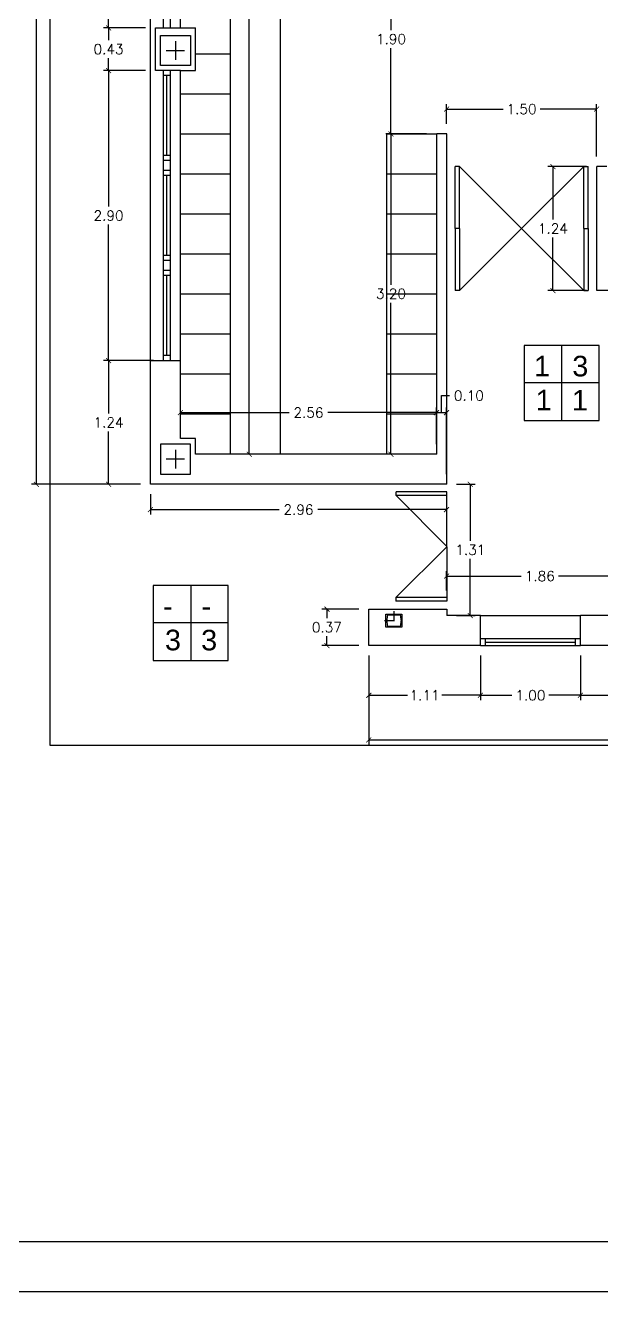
# Model space of a CAD drawing. Header units: millimetres. Extents: x 277.2 to 319.3, y 325.5 to 355.2.
# Drawn here: x 284.79 to 290.55, y 325.53 to 338.19 of the extents above; entities that cross this region are included whole.
import ezdxf

# ---------------------------------------------------------------- set-up
doc = ezdxf.new("R2010")
doc.units = ezdxf.units.MM
doc.header["$MEASUREMENT"] = 0
doc.linetypes.add('TRAZO_Y_PUNTO', pattern=[1, 0.5, -0.25, 0, -0.25])
for name, color, linetype in [('01', 9, 'Continuous'), ('015', 1, 'Continuous'), ('06', 6, 'Continuous'), ('Albañilería', 4, 'Continuous'), ('COTAS', 7, 'Continuous'), ('LINEA', 3, 'Continuous'), ('MUROS', 2, 'Continuous'), ('PILARES', 2, 'Continuous'), ('PUERTAS', 3, 'Continuous'), ('TEXTOS', 7, 'Continuous'), ('VENTANAS', 9, 'Continuous')]:
    doc.layers.add(name, color=color, linetype=linetype)
doc.styles.get("Standard").update_dxf_attribs({"font": 'romans.shx'})
doc.styles.add('TITULOS', font='ARIAL.TTF')
doc.dimstyles.new('ANTONIO', dxfattribs={"dimscale": 0.05, "dimtxt": 2, "dimasz": 1, "dimexe": 1, "dimexo": 2, "dimgap": 0.8, "dimtad": 0, "dimtih": 1, "dimtoh": 1, "dimzin": 0, "dimdsep": 46, "dimtxsty": 'Standard', "dimblk": 'ARCHTICK', "dimcen": 0.5, "dimclrd": 1, "dimclre": 1, "dimclrt": 4, "dimadec": 0, "dimazin": 0, "dimtfac": 1, "dimtofl": 0, "dimtmove": 0, "dimatfit": 3, "dimldrblk": 'DOTSMALL', "dimfxl": 1, "dimtolj": 1, "dimtzin": 0, "dimarcsym": 0})

# ---------------------------------------------------------------- blocks, each defined once
blk = doc.blocks.new('A1H')
at = {"layer": '015'}
blk.add_lwpolyline([(-831, -10), (-831, 584), (10, 584), (10, -10)], close=True, dxfattribs=at)
at = {"layer": '06'}
blk.add_lwpolyline([(-806, 0), (-806, 574), (0, 574), (0, 0)], close=True, dxfattribs=at)
blk = doc.blocks.new('A$C29B5331B')
at = {"layer": 'PUERTAS'}
for p, q in [((0.044, 1.24), (0, 1.24)), ((0, 0.62), (0, 1.24)), ((0.044, 1.24), (0.664, 0.62)), ((0.044, 0.62), (0.044, 1.24)), ((1.285, 1.24), (0.664, 0.62)), ((1.285, 1.24), (1.329, 1.24)), ((1.285, 0.62), (1.285, 1.24)), ((1.329, 0.62), (1.329, 1.24)), ((0.044, 0.62), (0, 0.62)), ((0.044, 0.62), (0, 0.62)), ((0, 0.62), (0, 0)), ((0.044, 0), (0.664, 0.62)), ((0.044, 0.62), (0.044, 0)), ((1.285, 0), (0.664, 0.62)), ((1.285, 0.62), (1.329, 0.62)), ((1.285, 0.62), (1.329, 0.62)), ((1.285, 0.62), (1.285, 0)), ((1.329, 0.62), (1.329, 0)), ((0.044, 0), (0, 0)), ((1.285, 0), (1.329, 0))]:
    blk.add_line(p, q, dxfattribs=at)
blk = doc.blocks.new('A$C64186889')
at = {"layer": 'PILARES', "linetype": 'Continuous', "ltscale": 0.07}
for p, q in [((0.243, 0.15), (0.057, 0.15)), ((0.15, 0.243), (0.15, 0.057))]:
    blk.add_line(p, q, dxfattribs=at)
blk.add_lwpolyline([(0, 0), (0.3, 0), (0.3, 0.3), (0, 0.3)], close=True, dxfattribs=at)
blk = doc.blocks.new('UPN160')
blk.add_lwpolyline([(-20, 149), (-60, 152, -0.391021), (-65, 157), (-65, 160), (0, 160), (0, 0), (-65, 0), (-65, 3, -0.391021), (-60, 8), (-20, 11, 0.391021), (-10, 22), (-10, 138, 0.391021)], format="xyb", close=True)
blk = doc.blocks.new('A$C7497160C')
at = {"linetype": 'Continuous'}
for p, q in [((0.7, 0.05), (0, 0.75)), ((0, 0.75), (0, 0.05)), ((0, 0.05), (0, 0)), ((0, 0.05), (0.7, 0.05)), ((0.7, 0.05), (0.7, 0)), ((0, 0), (0.7, 0))]:
    blk.add_line(p, q, dxfattribs=at)
blk = doc.blocks.new('Albañil')
at = {"layer": 'Albañilería'}
for p, q in [((0, 0.25), (0, -0.25)), ((0.25, 0), (-0.25, 0))]:
    blk.add_line(p, q, dxfattribs=at)
blk.add_lwpolyline([(-0.25, -0.25), (0.25, -0.25), (0.25, 0.25), (-0.25, 0.25)], close=True, dxfattribs=at)
blk = doc.blocks.new('_ArchTick')
at = {"color": 0, "const_width": 0.15}
blk.add_lwpolyline([(-0.5, -0.5), (0.5, 0.5)], dxfattribs=at)
blk = doc.blocks.new('*D21')
at = {"layer": 'COTAS', "color": 1, "linetype": 'Continuous', "lineweight": -2}
for p, q in [((263.579, 158.891), (263.209, 158.891)), ((263.259, 158.891), (263.259, 158.799)), ((263.259, 158.526), (263.259, 158.619)), ((263.579, 158.526), (263.209, 158.526))]:
    blk.add_line(p, q, dxfattribs=at)
at = {"layer": 'Defpoints', "color": 0, "linetype": 'Continuous'}
for p in [(263.259, 158.891), (263.679, 158.891), (263.679, 158.526)]:
    blk.add_point(p, dxfattribs=at)
at = {"layer": 'COTAS', "color": 1, "linetype": 'Continuous', "lineweight": -2, "xscale": 0.05, "yscale": 0.05, "zscale": 0.05}
for p, rotation in [((263.259, 158.891), 90), ((263.259, 158.526), 270)]:
    blk.add_blockref('_ArchTick', p, dxfattribs=dict(at, rotation=rotation))
at = {"layer": 'COTAS', "color": 4, "linetype": 'Continuous', "insert": (263.259, 158.709), "char_height": 0.1, "attachment_point": 5}
blk.add_mtext('\\A1;0.37', dxfattribs=at)
blk = doc.blocks.new('_DotSmall')
at = {"layer": 'TEXTOS', "color": 0, "linetype": 'Continuous', "const_width": 0.5}
blk.add_lwpolyline([(-0.0625, 0, 1), (0.0625, 0, 1)], format="xyb", close=True, dxfattribs=at)
blk = doc.blocks.new('*D20')
at = {"layer": 'COTAS', "color": 1, "linetype": 'Continuous'}
for p, q in [((261.444, 164.703), (261.026, 164.703)), ((261.076, 164.703), (261.076, 164.58)), ((261.076, 164.277), (261.076, 164.4)), ((261.444, 164.277), (261.026, 164.277))]:
    blk.add_line(p, q, dxfattribs=at)
at = {"layer": 'Defpoints', "color": 0, "linetype": 'Continuous'}
for p in [(261.544, 164.703), (261.076, 164.277), (261.544, 164.277)]:
    blk.add_point(p, dxfattribs=at)
at = {"layer": 'COTAS', "color": 1, "linetype": 'Continuous', "xscale": 0.05, "yscale": 0.05, "zscale": 0.05}
for p, rotation in [((261.076, 164.703), 90), ((261.076, 164.277), 270)]:
    blk.add_blockref('_ArchTick', p, dxfattribs=dict(at, rotation=rotation))
at = {"layer": 'COTAS', "color": 4, "linetype": 'Continuous', "insert": (261.076, 164.49), "char_height": 0.1, "attachment_point": 5}
blk.add_mtext('\\A1;0.43', dxfattribs=at)
blk = doc.blocks.new('*D108')
at = {"layer": 'COTAS', "color": 1, "linetype": 'Continuous', "lineweight": -2}
for p, q in [((264.556, 160.139), (264.743, 160.139)), ((264.693, 160.139), (264.693, 159.573)), ((264.693, 158.826), (264.693, 159.393)), ((264.556, 158.826), (264.743, 158.826))]:
    blk.add_line(p, q, dxfattribs=at)
at = {"layer": 'Defpoints', "color": 0, "linetype": 'Continuous'}
for p in [(264.456, 160.139), (264.693, 160.139), (264.456, 158.826)]:
    blk.add_point(p, dxfattribs=at)
at = {"layer": 'COTAS', "color": 1, "linetype": 'Continuous', "lineweight": -2, "xscale": 0.05, "yscale": 0.05, "zscale": 0.05}
for p, rotation in [((264.693, 160.139), 90), ((264.693, 158.826), 270)]:
    blk.add_blockref('_ArchTick', p, dxfattribs=dict(at, rotation=rotation))
at = {"layer": 'COTAS', "color": 4, "linetype": 'Continuous', "insert": (264.693, 159.483), "char_height": 0.1, "attachment_point": 5}
blk.add_mtext('\\A1;1.31', dxfattribs=at)
blk = doc.blocks.new('*D101')
at = {"layer": 'COTAS', "color": 1, "linetype": 'Continuous', "lineweight": -2}
for p, q in [((263.679, 158.426), (263.679, 157.533)), ((281.458, 158.426), (281.458, 157.533)), ((263.679, 157.583), (272.336, 157.583)), ((281.458, 157.583), (272.802, 157.583))]:
    blk.add_line(p, q, dxfattribs=at)
at = {"layer": 'Defpoints', "color": 0, "linetype": 'Continuous'}
for p in [(263.679, 158.526), (281.458, 158.526), (263.679, 157.583)]:
    blk.add_point(p, dxfattribs=at)
at = {"layer": 'COTAS', "color": 1, "linetype": 'Continuous', "lineweight": -2, "xscale": 0.05, "yscale": 0.05, "zscale": 0.05, "rotation": 180}
blk.add_blockref('_ArchTick', (263.679, 157.583), dxfattribs=at)
at = {"layer": 'COTAS', "color": 1, "linetype": 'Continuous', "lineweight": -2, "xscale": 0.05, "yscale": 0.05, "zscale": 0.05}
blk.add_blockref('_ArchTick', (281.458, 157.583), dxfattribs=at)
at = {"layer": 'COTAS', "color": 4, "linetype": 'Continuous', "insert": (272.569, 157.583), "char_height": 0.1, "attachment_point": 5}
blk.add_mtext('\\A1;17.78', dxfattribs=at)
blk = doc.blocks.new('*D99')
at = {"layer": 'COTAS', "color": 1, "linetype": 'Continuous'}
for p, q in [((264.194, 165.539), (263.85, 165.539)), ((263.9, 165.539), (263.9, 164.681)), ((263.9, 163.643), (263.9, 164.501)), ((264.256, 163.643), (263.85, 163.643))]:
    blk.add_line(p, q, dxfattribs=at)
at = {"layer": 'Defpoints', "color": 0, "linetype": 'Continuous'}
for p in [(263.9, 165.539), (264.294, 165.539), (264.356, 163.643)]:
    blk.add_point(p, dxfattribs=at)
at = {"layer": 'COTAS', "color": 1, "linetype": 'Continuous', "xscale": 0.05, "yscale": 0.05, "zscale": 0.05}
for p, rotation in [((263.9, 165.539), 90), ((263.9, 163.643), 270)]:
    blk.add_blockref('_ArchTick', p, dxfattribs=dict(at, rotation=rotation))
at = {"layer": 'COTAS', "color": 4, "linetype": 'Continuous', "insert": (263.9, 164.591), "char_height": 0.1, "attachment_point": 5}
blk.add_mtext('\\A1;1.90', dxfattribs=at)
blk = doc.blocks.new('*D97')
at = {"layer": 'COTAS', "color": 1, "linetype": 'Continuous', "lineweight": -2}
for p, q in [((265.856, 163.317), (265.469, 163.317)), ((265.519, 163.317), (265.519, 162.786)), ((265.519, 162.076), (265.519, 162.606)), ((265.856, 162.076), (265.469, 162.076))]:
    blk.add_line(p, q, dxfattribs=at)
at = {"layer": 'Defpoints', "color": 0, "linetype": 'Continuous'}
for p in [(265.956, 163.317), (265.519, 162.076), (265.956, 162.076)]:
    blk.add_point(p, dxfattribs=at)
at = {"layer": 'COTAS', "color": 1, "linetype": 'Continuous', "lineweight": -2, "xscale": 0.05, "yscale": 0.05, "zscale": 0.05}
for p, rotation in [((265.519, 163.317), 90), ((265.519, 162.076), 270)]:
    blk.add_blockref('_ArchTick', p, dxfattribs=dict(at, rotation=rotation))
at = {"layer": 'COTAS', "color": 4, "linetype": 'Continuous', "insert": (265.519, 162.696), "char_height": 0.1, "attachment_point": 5}
blk.add_mtext('\\A1;1.24', dxfattribs=at)
blk = doc.blocks.new('*D96')
at = {"layer": 'COTAS', "color": 1, "linetype": 'Continuous', "lineweight": -2}
for p, q in [((264.456, 163.743), (264.456, 163.941)), ((264.456, 163.891), (265.021, 163.891)), ((265.956, 163.891), (265.391, 163.891)), ((265.956, 163.417), (265.956, 163.941))]:
    blk.add_line(p, q, dxfattribs=at)
at = {"layer": 'Defpoints', "color": 0, "linetype": 'Continuous'}
for p in [(265.956, 163.891), (264.456, 163.643), (265.956, 163.317)]:
    blk.add_point(p, dxfattribs=at)
at = {"layer": 'COTAS', "color": 1, "linetype": 'Continuous', "lineweight": -2, "xscale": 0.05, "yscale": 0.05, "zscale": 0.05, "rotation": 180}
blk.add_blockref('_ArchTick', (264.456, 163.891), dxfattribs=at)
at = {"layer": 'COTAS', "color": 1, "linetype": 'Continuous', "lineweight": -2, "xscale": 0.05, "yscale": 0.05, "zscale": 0.05}
blk.add_blockref('_ArchTick', (265.956, 163.891), dxfattribs=at)
at = {"layer": 'COTAS', "color": 4, "linetype": 'Continuous', "insert": (265.206, 163.891), "char_height": 0.1, "attachment_point": 5}
blk.add_mtext('\\A1;1.50', dxfattribs=at)
blk = doc.blocks.new('*D95')
at = {"layer": 'COTAS', "color": 1, "linetype": 'Continuous', "lineweight": -2}
for p, q in [((264.256, 163.643), (263.85, 163.643)), ((263.9, 163.643), (263.9, 162.134)), ((263.9, 160.439), (263.9, 161.954)), ((264.256, 160.439), (263.85, 160.439))]:
    blk.add_line(p, q, dxfattribs=at)
at = {"layer": 'Defpoints', "color": 0, "linetype": 'Continuous'}
for p in [(263.9, 163.643), (264.356, 163.643), (264.356, 160.439)]:
    blk.add_point(p, dxfattribs=at)
at = {"layer": 'COTAS', "color": 1, "linetype": 'Continuous', "lineweight": -2, "xscale": 0.05, "yscale": 0.05, "zscale": 0.05}
for p, rotation in [((263.9, 163.643), 90), ((263.9, 160.439), 270)]:
    blk.add_blockref('_ArchTick', p, dxfattribs=dict(at, rotation=rotation))
at = {"layer": 'COTAS', "color": 4, "linetype": 'Continuous', "insert": (263.9, 162.044), "char_height": 0.1, "attachment_point": 5}
blk.add_mtext('\\A1;3.20', dxfattribs=at)
blk = doc.blocks.new('*D94')
at = {"layer": 'COTAS', "color": 1, "linetype": 'Continuous', "lineweight": -2}
for p, q in [((262.694, 177.739), (262.433, 177.739)), ((262.483, 177.739), (262.483, 169.179)), ((262.483, 160.439), (262.483, 168.999)), ((262.694, 160.439), (262.433, 160.439))]:
    blk.add_line(p, q, dxfattribs=at)
at = {"layer": 'Defpoints', "color": 0, "linetype": 'Continuous'}
for p in [(262.794, 177.739), (262.483, 160.439), (262.794, 160.439)]:
    blk.add_point(p, dxfattribs=at)
at = {"layer": 'COTAS', "color": 1, "linetype": 'Continuous', "lineweight": -2, "xscale": 0.05, "yscale": 0.05, "zscale": 0.05}
for p, rotation in [((262.483, 177.739), 90), ((262.483, 160.439), 270)]:
    blk.add_blockref('_ArchTick', p, dxfattribs=dict(at, rotation=rotation))
at = {"layer": 'COTAS', "color": 4, "linetype": 'Continuous', "insert": (262.483, 169.089), "char_height": 0.1, "attachment_point": 5}
blk.add_mtext('\\A1;17.30', dxfattribs=at)
blk = doc.blocks.new('*D47')
at = {"layer": 'COTAS', "color": 1, "linetype": 'Continuous', "lineweight": -2}
for p, q in [((264.456, 159.076), (264.456, 159.272)), ((264.456, 159.222), (265.203, 159.222)), ((266.32, 159.222), (265.574, 159.222)), ((266.32, 158.926), (266.32, 159.272))]:
    blk.add_line(p, q, dxfattribs=at)
at = {"layer": 'Defpoints', "color": 0, "linetype": 'Continuous'}
for p in [(266.32, 159.222), (264.456, 158.976), (266.32, 158.826)]:
    blk.add_point(p, dxfattribs=at)
at = {"layer": 'COTAS', "color": 1, "linetype": 'Continuous', "lineweight": -2, "xscale": 0.05, "yscale": 0.05, "zscale": 0.05, "rotation": 180}
blk.add_blockref('_ArchTick', (264.456, 159.222), dxfattribs=at)
at = {"layer": 'COTAS', "color": 1, "linetype": 'Continuous', "lineweight": -2, "xscale": 0.05, "yscale": 0.05, "zscale": 0.05}
blk.add_blockref('_ArchTick', (266.32, 159.222), dxfattribs=at)
at = {"layer": 'COTAS', "color": 4, "linetype": 'Continuous', "insert": (265.388, 159.222), "char_height": 0.1, "attachment_point": 5}
blk.add_mtext('\\A1;1.86', dxfattribs=at)
blk = doc.blocks.new('*D46')
at = {"layer": 'COTAS', "color": 1, "linetype": 'Continuous', "lineweight": -2}
for p, q in [((261.394, 178.039), (260.305, 178.039)), ((260.355, 178.039), (260.355, 169.179)), ((260.355, 160.139), (260.355, 168.999)), ((261.394, 160.139), (260.305, 160.139))]:
    blk.add_line(p, q, dxfattribs=at)
at = {"layer": 'Defpoints', "color": 0, "linetype": 'Continuous'}
for p in [(261.494, 178.039), (260.355, 160.139), (261.494, 160.139)]:
    blk.add_point(p, dxfattribs=at)
at = {"layer": 'COTAS', "color": 1, "linetype": 'Continuous', "lineweight": -2, "xscale": 0.05, "yscale": 0.05, "zscale": 0.05}
for p, rotation in [((260.355, 178.039), 90), ((260.355, 160.139), 270)]:
    blk.add_blockref('_ArchTick', p, dxfattribs=dict(at, rotation=rotation))
at = {"layer": 'COTAS', "color": 4, "linetype": 'Continuous', "insert": (260.355, 169.089), "char_height": 0.1, "attachment_point": 5}
blk.add_mtext('\\A1;17.90', dxfattribs=at)
blk = doc.blocks.new('*D34')
at = {"layer": 'COTAS', "color": 1, "linetype": 'Continuous'}
for p, q in [((265.794, 158.426), (265.794, 157.979)), ((269.757, 158.426), (269.757, 157.979)), ((265.794, 158.029), (267.583, 158.029)), ((269.757, 158.029), (267.968, 158.029))]:
    blk.add_line(p, q, dxfattribs=at)
at = {"layer": 'Defpoints', "color": 0, "linetype": 'Continuous'}
for p in [(265.794, 158.526), (269.757, 158.526), (269.757, 158.029)]:
    blk.add_point(p, dxfattribs=at)
at = {"layer": 'COTAS', "color": 1, "linetype": 'Continuous', "xscale": 0.05, "yscale": 0.05, "zscale": 0.05, "rotation": 180}
blk.add_blockref('_ArchTick', (265.794, 158.029), dxfattribs=at)
at = {"layer": 'COTAS', "color": 1, "linetype": 'Continuous', "xscale": 0.05, "yscale": 0.05, "zscale": 0.05}
blk.add_blockref('_ArchTick', (269.757, 158.029), dxfattribs=at)
at = {"layer": 'COTAS', "color": 4, "linetype": 'Continuous', "insert": (267.775, 158.029), "char_height": 0.1, "attachment_point": 5}
blk.add_mtext('\\A1;3.96', dxfattribs=at)
blk = doc.blocks.new('*D33')
at = {"layer": 'COTAS', "color": 1, "linetype": 'Continuous'}
for p, q in [((264.794, 158.426), (264.794, 157.979)), ((265.794, 158.426), (265.794, 157.979)), ((264.794, 158.029), (265.108, 158.029)), ((265.794, 158.029), (265.479, 158.029))]:
    blk.add_line(p, q, dxfattribs=at)
at = {"layer": 'Defpoints', "color": 0, "linetype": 'Continuous'}
for p in [(264.794, 158.526), (265.794, 158.526), (265.794, 158.029)]:
    blk.add_point(p, dxfattribs=at)
at = {"layer": 'COTAS', "color": 1, "linetype": 'Continuous', "xscale": 0.05, "yscale": 0.05, "zscale": 0.05, "rotation": 180}
blk.add_blockref('_ArchTick', (264.794, 158.029), dxfattribs=at)
at = {"layer": 'COTAS', "color": 1, "linetype": 'Continuous', "xscale": 0.05, "yscale": 0.05, "zscale": 0.05}
blk.add_blockref('_ArchTick', (265.794, 158.029), dxfattribs=at)
at = {"layer": 'COTAS', "color": 4, "linetype": 'Continuous', "insert": (265.294, 158.029), "char_height": 0.1, "attachment_point": 5}
blk.add_mtext('\\A1;1.00', dxfattribs=at)
blk = doc.blocks.new('*D32')
at = {"layer": 'COTAS', "color": 1, "linetype": 'Continuous', "lineweight": -2}
for p, q in [((263.679, 158.426), (263.679, 157.979)), ((264.794, 158.426), (264.794, 157.979)), ((263.679, 158.029), (264.065, 158.029)), ((264.794, 158.029), (264.407, 158.029))]:
    blk.add_line(p, q, dxfattribs=at)
at = {"layer": 'Defpoints', "color": 0, "linetype": 'Continuous'}
for p in [(263.679, 158.526), (264.794, 158.526), (264.794, 158.029)]:
    blk.add_point(p, dxfattribs=at)
at = {"layer": 'COTAS', "color": 1, "linetype": 'Continuous', "lineweight": -2, "xscale": 0.05, "yscale": 0.05, "zscale": 0.05, "rotation": 180}
blk.add_blockref('_ArchTick', (263.679, 158.029), dxfattribs=at)
at = {"layer": 'COTAS', "color": 1, "linetype": 'Continuous', "lineweight": -2, "xscale": 0.05, "yscale": 0.05, "zscale": 0.05}
blk.add_blockref('_ArchTick', (264.794, 158.029), dxfattribs=at)
at = {"layer": 'COTAS', "color": 4, "linetype": 'Continuous', "insert": (264.236, 158.029), "char_height": 0.1, "attachment_point": 5}
blk.add_mtext('\\A1;1.11', dxfattribs=at)
blk = doc.blocks.new('*D31')
at = {"layer": 'COTAS', "color": 1, "linetype": 'Continuous'}
for p, q in [((264.406, 160.856), (264.406, 161.026)), ((264.406, 161.026), (264.486, 161.026)), ((264.356, 160.539), (264.356, 160.906)), ((264.356, 160.856), (264.456, 160.856)), ((264.456, 160.239), (264.456, 160.906))]:
    blk.add_line(p, q, dxfattribs=at)
at = {"layer": 'Defpoints', "color": 0, "linetype": 'Continuous'}
for p in [(264.456, 160.856), (264.356, 160.439), (264.456, 160.139)]:
    blk.add_point(p, dxfattribs=at)
at = {"layer": 'COTAS', "color": 1, "linetype": 'Continuous', "xscale": 0.05, "yscale": 0.05, "zscale": 0.05, "rotation": 180}
blk.add_blockref('_ArchTick', (264.356, 160.856), dxfattribs=at)
at = {"layer": 'COTAS', "color": 1, "linetype": 'Continuous', "xscale": 0.05, "yscale": 0.05, "zscale": 0.05}
blk.add_blockref('_ArchTick', (264.456, 160.856), dxfattribs=at)
at = {"layer": 'COTAS', "color": 4, "linetype": 'Continuous', "insert": (264.679, 161.026), "char_height": 0.1, "attachment_point": 5}
blk.add_mtext('\\A1;0.10', dxfattribs=at)
blk = doc.blocks.new('*D30')
at = {"layer": 'COTAS', "color": 1, "linetype": 'Continuous', "lineweight": -2}
for p, q in [((261.794, 160.699), (261.794, 160.906)), ((261.794, 160.856), (262.882, 160.856)), ((264.356, 160.856), (263.267, 160.856)), ((264.356, 160.539), (264.356, 160.906))]:
    blk.add_line(p, q, dxfattribs=at)
at = {"layer": 'Defpoints', "color": 0, "linetype": 'Continuous'}
for p in [(264.356, 160.856), (261.794, 160.599), (264.356, 160.439)]:
    blk.add_point(p, dxfattribs=at)
at = {"layer": 'COTAS', "color": 1, "linetype": 'Continuous', "lineweight": -2, "xscale": 0.05, "yscale": 0.05, "zscale": 0.05, "rotation": 180}
blk.add_blockref('_ArchTick', (261.794, 160.856), dxfattribs=at)
at = {"layer": 'COTAS', "color": 1, "linetype": 'Continuous', "lineweight": -2, "xscale": 0.05, "yscale": 0.05, "zscale": 0.05}
blk.add_blockref('_ArchTick', (264.356, 160.856), dxfattribs=at)
at = {"layer": 'COTAS', "color": 4, "linetype": 'Continuous', "insert": (263.075, 160.856), "char_height": 0.1, "attachment_point": 5}
blk.add_mtext('\\A1;2.56', dxfattribs=at)
blk = doc.blocks.new('*D29')
at = {"layer": 'COTAS', "color": 1, "linetype": 'Continuous', "lineweight": -2}
for p, q in [((261.494, 160.039), (261.494, 159.836)), ((264.456, 160.039), (264.456, 159.836)), ((261.494, 159.886), (262.782, 159.886)), ((264.456, 159.886), (263.167, 159.886))]:
    blk.add_line(p, q, dxfattribs=at)
at = {"layer": 'Defpoints', "color": 0, "linetype": 'Continuous'}
for p in [(261.494, 160.139), (264.456, 160.139), (261.494, 159.886)]:
    blk.add_point(p, dxfattribs=at)
at = {"layer": 'COTAS', "color": 1, "linetype": 'Continuous', "lineweight": -2, "xscale": 0.05, "yscale": 0.05, "zscale": 0.05, "rotation": 180}
blk.add_blockref('_ArchTick', (261.494, 159.886), dxfattribs=at)
at = {"layer": 'COTAS', "color": 1, "linetype": 'Continuous', "lineweight": -2, "xscale": 0.05, "yscale": 0.05, "zscale": 0.05}
blk.add_blockref('_ArchTick', (264.456, 159.886), dxfattribs=at)
at = {"layer": 'COTAS', "color": 4, "linetype": 'Continuous', "insert": (262.975, 159.886), "char_height": 0.1, "attachment_point": 5}
blk.add_mtext('\\A1;2.96', dxfattribs=at)
blk = doc.blocks.new('*D28')
at = {"layer": 'COTAS', "color": 1, "linetype": 'Continuous'}
for p, q in [((261.524, 161.376), (261.026, 161.376)), ((261.076, 161.376), (261.076, 160.848)), ((261.076, 160.139), (261.076, 160.668)), ((261.394, 160.139), (261.026, 160.139))]:
    blk.add_line(p, q, dxfattribs=at)
at = {"layer": 'Defpoints', "color": 0, "linetype": 'Continuous'}
for p in [(261.624, 161.376), (261.076, 160.139), (261.494, 160.139)]:
    blk.add_point(p, dxfattribs=at)
at = {"layer": 'COTAS', "color": 1, "linetype": 'Continuous', "xscale": 0.05, "yscale": 0.05, "zscale": 0.05}
for p, rotation in [((261.076, 161.376), 90), ((261.076, 160.139), 270)]:
    blk.add_blockref('_ArchTick', p, dxfattribs=dict(at, rotation=rotation))
at = {"layer": 'COTAS', "color": 4, "linetype": 'Continuous', "insert": (261.076, 160.758), "char_height": 0.1, "attachment_point": 5}
blk.add_mtext('\\A1;1.24', dxfattribs=at)
blk = doc.blocks.new('*D27')
at = {"layer": 'COTAS', "color": 1, "linetype": 'Continuous'}
for p, q in [((261.444, 164.277), (261.026, 164.277)), ((261.076, 164.277), (261.076, 162.916)), ((261.076, 161.376), (261.076, 162.736)), ((261.524, 161.376), (261.026, 161.376))]:
    blk.add_line(p, q, dxfattribs=at)
at = {"layer": 'Defpoints', "color": 0, "linetype": 'Continuous'}
for p in [(261.544, 164.277), (261.076, 161.376), (261.624, 161.376)]:
    blk.add_point(p, dxfattribs=at)
at = {"layer": 'COTAS', "color": 1, "linetype": 'Continuous', "xscale": 0.05, "yscale": 0.05, "zscale": 0.05}
for p, rotation in [((261.076, 164.277), 90), ((261.076, 161.376), 270)]:
    blk.add_blockref('_ArchTick', p, dxfattribs=dict(at, rotation=rotation))
at = {"layer": 'COTAS', "color": 4, "linetype": 'Continuous', "insert": (261.076, 162.826), "char_height": 0.1, "attachment_point": 5}
blk.add_mtext('\\A1;2.90', dxfattribs=at)
blk = doc.blocks.new('*D26')
at = {"layer": 'COTAS', "color": 1, "linetype": 'Continuous'}
for p, q in [((261.444, 167.603), (261.026, 167.603)), ((261.076, 167.603), (261.076, 166.243)), ((261.076, 164.703), (261.076, 166.063)), ((261.444, 164.703), (261.026, 164.703))]:
    blk.add_line(p, q, dxfattribs=at)
at = {"layer": 'Defpoints', "color": 0, "linetype": 'Continuous'}
for p in [(261.544, 167.603), (261.076, 164.703), (261.544, 164.703)]:
    blk.add_point(p, dxfattribs=at)
at = {"layer": 'COTAS', "color": 1, "linetype": 'Continuous', "xscale": 0.05, "yscale": 0.05, "zscale": 0.05}
for p, rotation in [((261.076, 167.603), 90), ((261.076, 164.703), 270)]:
    blk.add_blockref('_ArchTick', p, dxfattribs=dict(at, rotation=rotation))
at = {"layer": 'COTAS', "color": 4, "linetype": 'Continuous', "insert": (261.076, 166.153), "char_height": 0.1, "attachment_point": 5}
blk.add_mtext('\\A1;2.90', dxfattribs=at)
blk = doc.blocks.new('A$C113E1792')
at = {"layer": 'COTAS', "linetype": 'Continuous', "ltscale": 0.07}
for base, p1, p2, picture, middle, set_off in [((-1.139, 0), (0, 17.9), (0, 0), '*D46', (-1.139, 8.95), (-261.494, -160.139)), ((0.99, 0.3), (1.3, 17.6), (1.3, 0.3), '*D94', (0.99, 8.95), (-261.494, -160.139)), ((4.025, 1.937), (4.463, 3.178), (4.463, 1.937), '*D97', (4.025, 2.557), (-261.494, -160.139)), ((3.2, 0), (2.963, -1.313), (2.963, 0), '*D108', (3.2, -0.656), (-261.494, -160.139)), ((1.76502027, -1.247670913), (2.185658349, -1.612670913), (2.185658349, -1.247670913), '*D21', (1.76502027, -1.430170913), (-261.493544353, -160.138963085))]:
    dim = blk.add_linear_dim(base=base, p1=p1, p2=p2, angle=90, dimstyle='ANTONIO', dxfattribs=at)
    dim.commit()
    dim.dimension.update_dxf_attribs({"geometry": picture, "text_midpoint": middle, "insert": set_off})
for base, p1, p2, picture, middle in [((-0.418, 4.564), (0.05, 7.464), (0.05, 4.564), '*D26', (-0.418, 6.014)), ((2.407, 5.4), (2.863, 3.504), (2.8, 5.4), '*D99', (2.407, 4.452)), ((-0.418, 4.138), (0.05, 4.564), (0.05, 4.138), '*D20', (-0.418, 4.351)), ((-0.418, 1.237), (0.05, 4.138), (0.13, 1.237), '*D27', (-0.418, 2.687)), ((-0.418, 0), (0.13, 1.237), (0, 0), '*D28', (-0.418, 0.619))]:
    dim = blk.add_linear_dim(base=base, p1=p1, p2=p2, angle=90, dimstyle='ANTONIO', override={"dimtmove": 1}, dxfattribs=at)
    dim.commit()
    dim.dimension.update_dxf_attribs({"geometry": picture, "text_midpoint": middle, "insert": (-261.494, -160.139)})
for base, p1, p2, picture, middle in [((4.463, 3.753), (2.963, 3.504), (4.463, 3.178), '*D96', (3.713, 3.753)), ((0, -0.253), (2.963, 0), (0, 0), '*D29', (1.481, -0.253)), ((4.827, -0.917), (2.963, -1.163), (4.827, -1.313), '*D47', (3.895, -0.917)), ((2.186, -2.556), (19.965, -1.613), (2.186, -1.613), '*D101', (11.075, -2.556)), ((3.3, -2.11), (2.186, -1.613), (3.3, -1.613), '*D32', (2.743, -2.11))]:
    dim = blk.add_linear_dim(base=base, p1=p1, p2=p2, dimstyle='ANTONIO', dxfattribs=at)
    dim.commit()
    dim.dimension.update_dxf_attribs({"geometry": picture, "text_midpoint": middle, "insert": (-261.494, -160.139)})
dim = blk.add_linear_dim(base=(2.407, 3.504), p1=(2.863, 0.3), p2=(2.863, 3.504), angle=90, dimstyle='ANTONIO', dxfattribs=at)
dim.commit()
dim.dimension.update_dxf_attribs({"geometry": '*D95', "text_midpoint": (2.407, 1.905), "dimtype": 128, "insert": (-261.494, -160.139)})
for base, p1, p2, picture, middle in [((2.963, 0.717), (2.863, 0.3), (2.963, 0), '*D31', (3.033, 0.887)), ((4.3, -2.11), (3.3, -1.613), (4.3, -1.613), '*D33', (3.8, -2.11)), ((8.264, -2.11), (4.3, -1.613), (8.264, -1.613), '*D34', (6.282, -2.11))]:
    dim = blk.add_linear_dim(base=base, p1=p1, p2=p2, dimstyle='ANTONIO', override={"dimtmove": 1}, dxfattribs=at)
    dim.commit()
    dim.dimension.update_dxf_attribs({"geometry": picture, "text_midpoint": middle, "insert": (-261.494, -160.139)})
dim = blk.add_linear_dim(base=(2.863, 0.717), p1=(0.3, 0.46), p2=(2.863, 0.3), dimstyle='ANTONIO', dxfattribs=at)
dim.commit()
dim.dimension.update_dxf_attribs({"geometry": '*D30', "text_midpoint": (1.581, 0.717), "dimtype": 128, "insert": (-261.494, -160.139)})

msp = doc.modelspace()

# ---------------------------------------------------------------- linework, layer by layer
at = {"linetype": 'Continuous'}
for p, q in [((286.835, 333.903), (286.835, 351.203)), ((287.335, 333.903), (287.335, 351.203)), ((288.398, 333.903), (288.398, 337.103)), ((288.898, 337.103), (288.398, 337.103)), ((288.898, 336.703), (288.398, 336.703)), ((288.898, 336.303), (288.398, 336.303)), ((288.898, 335.903), (288.398, 335.903)), ((288.898, 335.503), (288.398, 335.503)), ((288.898, 335.103), (288.398, 335.103)), ((288.898, 334.703), (288.398, 334.703)), ((288.898, 334.303), (288.398, 334.303))]:
    msp.add_line(p, q, dxfattribs=at)
for p, q in [((286.835, 337.903), (286.485, 337.903)), ((286.835, 337.503), (286.335, 337.503)), ((286.835, 337.103), (286.335, 337.103)), ((286.835, 336.703), (286.335, 336.703)), ((286.835, 336.303), (286.335, 336.303)), ((286.835, 335.903), (286.335, 335.903)), ((286.835, 335.503), (286.335, 335.503)), ((286.835, 335.103), (286.335, 335.103)), ((286.835, 335.103), (286.335, 335.103)), ((286.835, 334.703), (286.335, 334.703)), ((286.835, 334.303), (286.335, 334.303))]:
    msp.add_line(p, q)
at = {"layer": '01', "linetype": 'TRAZO_Y_PUNTO', "ltscale": 0.07}
for p, q in [((288.471, 332.333), (288.471, 332.146)), ((288.377, 332.24), (288.564, 332.24))]:
    msp.add_line(p, q, dxfattribs=at)
at = {"layer": 'LINEA', "linetype": 'Continuous', "ltscale": 0.07}
for p, q in [((286.035, 334.84), (286.035, 351.043)), ((286.335, 338.166), (286.335, 341.067)), ((286.335, 334.84), (286.335, 337.74)), ((286.335, 334.84), (286.335, 337.74)), ((289.335, 332.29), (290.335, 332.29))]:
    msp.add_line(p, q, dxfattribs=at)
at = {"layer": 'LINEA'}
msp.add_lwpolyline([(285.035, 352.503), (294.585, 352.503), (294.585, 339.19), (307, 339.19), (307, 330.99), (285.035, 330.99), (285.035, 352.503)], dxfattribs=at)
at = {"layer": 'MUROS', "linetype": 'Continuous', "ltscale": 0.07}
for p, q in [((286.085, 338.166), (286.485, 338.166)), ((286.485, 337.74), (286.485, 338.166)), ((286.335, 337.74), (286.085, 337.74)), ((286.335, 337.74), (286.485, 337.74)), ((286.335, 337.74), (286.335, 337.74)), ((286.035, 334.84), (286.335, 334.84)), ((286.335, 334.062), (286.335, 334.84)), ((286.485, 334.062), (286.335, 334.062)), ((286.485, 333.903), (286.485, 334.062)), ((288.221, 332.355), (288.998, 332.355)), ((288.998, 332.355), (288.998, 332.29)), ((289.335, 331.99), (289.335, 332.29)), ((290.335, 331.99), (290.335, 332.29))]:
    msp.add_line(p, q, dxfattribs=at)
at = {"layer": 'MUROS'}
for p, q in [((286.085, 337.74), (286.085, 338.166)), ((288.898, 333.903), (288.898, 337.107)), ((288.898, 333.903), (288.898, 337.107)), ((288.998, 337.107), (288.898, 337.107)), ((288.998, 333.603), (288.998, 337.107)), ((290.498, 335.54), (290.498, 336.78)), ((290.598, 336.78), (290.498, 336.78)), ((293.185, 335.54), (290.498, 335.54)), ((286.035, 333.603), (286.035, 334.84)), ((288.898, 333.903), (286.485, 333.903)), ((288.998, 333.603), (286.035, 333.603)), ((288.221, 331.99), (288.221, 332.355)), ((289.335, 332.29), (288.998, 332.29)), ((293.185, 332.29), (290.335, 332.29)), ((289.335, 331.99), (288.221, 331.99)), ((294.299, 331.99), (290.335, 331.99))]:
    msp.add_line(p, q, dxfattribs=at)
at = {"layer": 'VENTANAS', "linetype": 'Continuous', "ltscale": 0.07}
for p, q in [((286.165, 338.166), (286.165, 341.067)), ((286.235, 338.166), (286.235, 341.067)), ((286.165, 334.84), (286.165, 337.74)), ((286.235, 334.84), (286.235, 337.74)), ((286.235, 337.69), (286.165, 337.69)), ((286.2, 336.89), (286.2, 337.69)), ((286.235, 336.89), (286.165, 336.89)), ((286.235, 336.84), (286.165, 336.84)), ((286.235, 336.74), (286.165, 336.74)), ((286.235, 336.69), (286.165, 336.69)), ((286.2, 335.89), (286.2, 336.69)), ((286.235, 335.89), (286.165, 335.89)), ((286.235, 335.84), (286.165, 335.84)), ((286.235, 335.74), (286.165, 335.74)), ((286.235, 335.69), (286.165, 335.69)), ((286.2, 334.89), (286.2, 335.69)), ((286.235, 334.89), (286.165, 334.89)), ((289.335, 332.06), (290.335, 332.06)), ((289.385, 331.99), (289.385, 332.06)), ((290.285, 331.99), (290.285, 332.06)), ((289.335, 331.99), (290.335, 331.99)), ((289.385, 332.025), (290.285, 332.025))]:
    msp.add_line(p, q, dxfattribs=at)

# ---------------------------------------------------------------- block references
for name, p in [('A$C113E1792', (286.035, 333.603)), ('A$C29B5331B', (289.083, 335.54))]:
    msp.add_blockref(name, p)
at = {"layer": 'Albañilería', "xscale": 1.5, "yscale": 1.5, "zscale": 1.5}
for p in [(290.147, 334.616), (286.439, 332.217)]:
    msp.add_blockref('Albañil', p, dxfattribs=at)
at = {"layer": 'PILARES', "linetype": 'Continuous', "ltscale": 0.07, "xscale": -1}
msp.add_blockref('A$C64186889', (286.435, 337.79), dxfattribs=at)
at = {"layer": 'PILARES', "linetype": 'Continuous', "ltscale": 0.07}
msp.add_blockref('A$C64186889', (286.135, 333.703), dxfattribs=at)
at = {"layer": 'PILARES', "linetype": 'Continuous', "ltscale": 0.07, "xscale": 0.0009999999999763531, "yscale": 0.0009999999999763531, "zscale": 0.001}
for p, rotation in [((288.551, 332.305), 90), ((288.391, 332.175), 270)]:
    msp.add_blockref('UPN160', p, dxfattribs=dict(at, rotation=rotation))
at = {"layer": 'PUERTAS', "xscale": 0.7258725996325666, "yscale": 0.7258725996325666, "zscale": 0.7258725996325956, "rotation": 180}
msp.add_blockref('A$C7497160C', (289.001, 333.526), dxfattribs=at)
at = {"layer": 'PUERTAS', "xscale": -0.7258725996325666, "yscale": 0.7258725996325666, "zscale": 0.7258725996325956}
msp.add_blockref('A$C7497160C', (288.998, 332.434), dxfattribs=at)
at = {"layer": 'TEXTOS', "linetype": 'Continuous', "ltscale": 0.07, "xscale": 0.04999999999995453, "yscale": 0.04999999999995453, "zscale": 0.05}
msp.add_blockref('A1H', (318.774, 326.029), dxfattribs=at)

# ---------------------------------------------------------------- texts
at = {"layer": 'Albañilería', "style": 'TITULOS'}
for s, p in [('1', (289.871, 334.682)), ('3', (290.254, 334.682)), ('1', (289.888, 334.342)), ('1', (290.25, 334.341)), ('-', (286.163, 332.283)), ('-', (286.547, 332.283)), ('3', (286.181, 331.943)), ('3', (286.543, 331.942))]:
    msp.add_text(s, height=0.206, dxfattribs=at).set_placement(p)

doc.saveas('drawing.dxf')
